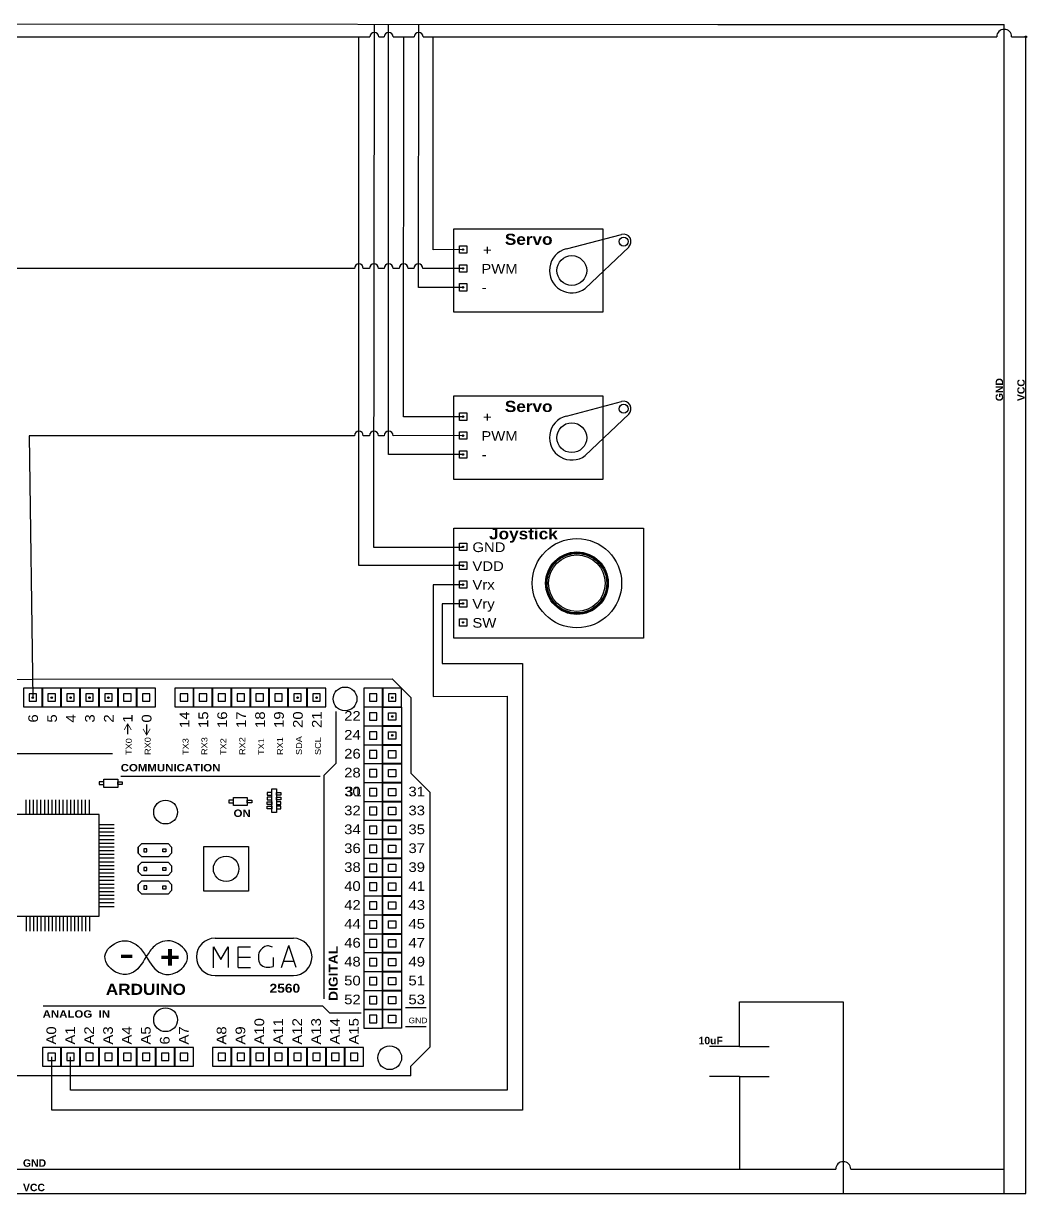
# Model space of a CAD drawing. Header units: millimetres. Extents: x 34 to 252, y 17 to 179.
# Drawn here: x 117.2 to 251.9, y 21.8 to 179 of the extents above; entities that cross this region are included whole.
import ezdxf

# ---------------------------------------------------------------- set-up
doc = ezdxf.new("R2010")
doc.units = ezdxf.units.MM
doc.header["$LTSCALE"] = 10
doc.header["$MEASUREMENT"] = 0
doc.layers.get('0').update_dxf_attribs({"color": 8})
doc.styles.get("Standard").update_dxf_attribs({"font": 'Arial.ttf'})

# ---------------------------------------------------------------- blocks, each defined once
blk = doc.blocks.new('dot')
for radius in [0.1, 0.09, 0.08, 0.07, 0.06, 0.05, 0.04, 0.03, 0.02, 0.01]:
    blk.add_circle((0, 0), radius)
blk = doc.blocks.new('capacitor')
at = {"linetype": 'Continuous', "lineweight": 30}
for p, q in [((213.37, 41.5), (213.37, 47.5)), ((213.37, 41.5), (209.37, 41.5)), ((213.37, 41.5), (214.37, 41.5)), ((213.37, 41.5), (217.37, 41.5)), ((213.37, 37.5), (209.37, 37.5)), ((213.37, 37.5), (212.37, 37.5)), ((213.37, 37.5), (217.37, 37.5)), ((213.37, 37.5), (213.37, 31.5))]:
    blk.add_line(p, q, dxfattribs=at)
blk = doc.blocks.new('MicroServo9G')
at = {"lineweight": 30}
for p, q in [((190.13, 148.69), (197.56, 150.63)), ((192.67, 143.38), (198.51, 148.94))]:
    blk.add_line(p, q, dxfattribs=at)
blk.add_lwpolyline([(175.01, 151.39), (195.01, 151.39), (195.01, 140.17), (175.01, 140.17)], close=True, dxfattribs=at)
at = {"color": 9}
for points in [[(176.76, 149.1), (176.76, 148.1), (175.76, 148.1), (175.76, 149.1)], [(176.76, 146.56), (176.76, 145.56), (175.76, 145.56), (175.76, 146.56)], [(176.76, 144.02), (176.76, 143.02), (175.76, 143.02), (175.76, 144.02)]]:
    blk.add_lwpolyline(points, close=True, dxfattribs=at)
at = {"lineweight": 30}
for centre, radius in [((197.82, 149.67), 0.6), ((190.86, 145.78), 2)]:
    blk.add_circle(centre, radius, dxfattribs=at)
for centre, radius, start, end in [((197.82, 149.67), 1, 313.5767, 105.4728), ((190.86, 145.78), 3, 104.1919, 306.9128)]:
    blk.add_arc(centre, radius, start, end, dxfattribs=at)
for p in [(176.26, 148.6), (176.26, 146.06), (176.26, 143.52)]:
    blk.add_blockref('dot', p)
at = {"width": 1.1}
for s, p in [('+', (178.93, 147.9)), ('PWM', (178.71, 145.36)), ('-', (178.74, 142.86))]:
    blk.add_text(s, height=1.3, dxfattribs=at).set_placement(p)
at = {"insert": (181.87, 150.73), "char_height": 1.5, "attachment_point": 1}
blk.add_mtext_dynamic_manual_height_columns('{\\fArial|b1|i0|c0|p34;\\W1.1;Servo}', width=14.4631, gutter_width=1, heights=[0], dxfattribs=at)

msp = doc.modelspace()

# ---------------------------------------------------------------- linework, layer by layer
for p, q in [((85.17, 178.98), (210.49, 178.83)), ((210.49, 178.83), (248.94, 178.83)), ((248.93, 166.73), (248.94, 178.83)), ((87.71, 177.18), (163.74, 177.18)), ((164.94, 177.18), (165.66, 177.18)), ((166.86, 177.18), (169.7, 177.18)), ((170.9, 177.18), (209.48, 177.18)), ((209.48, 177.18), (247.94, 177.18)), ((249.94, 177.18), (251.83, 177.18)), ((251.83, 166.72), (251.83, 177.18)), ((248.93, 21.76), (248.93, 166.73)), ((251.83, 21.76), (251.83, 166.72)), ((159.23, 79.61), (159.23, 86.52)), ((98.27, 80.87), (129.17, 80.87)), ((157.58, 77.96), (159.23, 79.61)), ((130.29, 77.83), (157.07, 77.83)), ((157.58, 47.94), (157.58, 77.96)), ((117.56, 72.68), (117.56, 74.68)), ((118.06, 72.68), (118.06, 74.68)), ((118.56, 72.68), (118.56, 74.68)), ((119.06, 72.68), (119.06, 74.68)), ((119.56, 72.68), (119.56, 74.68)), ((120.06, 72.68), (120.06, 74.68)), ((120.56, 72.68), (120.56, 74.68)), ((121.06, 72.68), (121.06, 74.68)), ((121.56, 72.68), (121.56, 74.68)), ((122.06, 72.68), (122.06, 74.68)), ((122.56, 72.68), (122.56, 74.68)), ((123.06, 72.68), (123.06, 74.68)), ((123.56, 72.68), (123.56, 74.68)), ((124.06, 72.68), (124.06, 74.68)), ((124.56, 72.68), (124.56, 74.68)), ((125.06, 72.68), (125.06, 74.68)), ((125.56, 72.68), (125.56, 74.68)), ((126.06, 72.68), (126.06, 74.68)), ((127.4, 71.35), (129.4, 71.35)), ((127.4, 70.85), (129.4, 70.85)), ((127.4, 70.35), (129.4, 70.35)), ((127.4, 69.85), (129.4, 69.85)), ((127.4, 69.35), (129.4, 69.35)), ((127.4, 68.85), (129.4, 68.85)), ((127.4, 68.35), (129.4, 68.35)), ((127.4, 67.85), (129.4, 67.85)), ((132.61, 68.31), (133.09, 68.79)), ((133.09, 68.79), (136.63, 68.79)), ((136.63, 68.79), (137.11, 68.31)), ((137.11, 68.31), (137.11, 67.48)), ((127.4, 67.35), (129.4, 67.35)), ((127.4, 66.85), (129.4, 66.85)), ((127.4, 66.35), (129.4, 66.35)), ((133.09, 67), (132.61, 67.48)), ((132.61, 65.8), (133.09, 66.28)), ((136.63, 67), (133.09, 67)), ((133.09, 66.28), (136.63, 66.28)), ((137.11, 67.48), (136.63, 67)), ((136.63, 66.28), (137.11, 65.8)), ((127.4, 65.85), (129.4, 65.85)), ((127.4, 65.35), (129.4, 65.35)), ((127.4, 64.85), (129.4, 64.85)), ((133.09, 64.49), (132.61, 64.97)), ((136.63, 64.49), (133.09, 64.49)), ((137.11, 64.97), (136.63, 64.49)), ((137.11, 65.8), (137.11, 64.97)), ((127.4, 64.35), (129.4, 64.35)), ((127.4, 63.85), (129.4, 63.85)), ((127.4, 63.35), (129.4, 63.35)), ((132.61, 63.29), (133.09, 63.77)), ((133.09, 63.77), (136.63, 63.77)), ((136.63, 63.77), (137.11, 63.29)), ((137.11, 63.29), (137.11, 62.46)), ((127.4, 62.85), (129.4, 62.85)), ((127.4, 62.35), (129.4, 62.35)), ((127.4, 61.85), (129.4, 61.85)), ((127.4, 61.35), (129.4, 61.35)), ((133.09, 61.98), (132.61, 62.46)), ((136.63, 61.98), (133.09, 61.98)), ((137.11, 62.46), (136.63, 61.98)), ((127.4, 60.85), (129.4, 60.85)), ((127.4, 60.35), (129.4, 60.35)), ((117.56, 59.01), (117.56, 57.01)), ((118.06, 59.01), (118.06, 57.01)), ((118.56, 59.01), (118.56, 57.01)), ((119.06, 59.01), (119.06, 57.01)), ((119.56, 59.01), (119.56, 57.01)), ((120.06, 59.01), (120.06, 57.01)), ((120.56, 59.01), (120.56, 57.01)), ((121.06, 59.01), (121.06, 57.01)), ((121.56, 59.01), (121.56, 57.01)), ((122.06, 59.01), (122.06, 57.01)), ((122.56, 59.01), (122.56, 57.01)), ((123.06, 59.01), (123.06, 57.01)), ((123.56, 59.01), (123.56, 57.01)), ((124.06, 59.01), (124.06, 57.01)), ((124.56, 59.01), (124.56, 57.01)), ((125.06, 59.01), (125.06, 57.01)), ((125.56, 59.01), (125.56, 57.01)), ((126.06, 59.01), (126.06, 57.01)), ((142.94, 56.06), (153.47, 56.06)), ((151.89, 52.12), (152.87, 55.08)), ((153.85, 52.12), (152.87, 55.08)), ((142.73, 52.08), (142.73, 54.9)), ((142.73, 54.9), (143.71, 53.2)), ((143.71, 53.2), (144.69, 54.9)), ((144.69, 54.9), (144.69, 52.12)), ((146.03, 52.12), (146.03, 54.9)), ((146.03, 54.9), (147.69, 54.9)), ((146.03, 53.51), (147.69, 53.51)), ((150.76, 53.46), (150.76, 52.25)), ((146.03, 52.12), (147.69, 52.12)), ((152.18, 52.99), (153.56, 52.99)), ((142.94, 51.06), (153.47, 51.06)), ((119.84, 46.99), (157.37, 46.99)), ((157.37, 46.99), (158.31, 46.05)), ((158.31, 46.05), (162.59, 46.05)), ((168.54, 46.77), (171.28, 46.77)), ((168.54, 44.23), (171.28, 44.23)), ((110.87, 25.04), (210.47, 25.04)), ((210.47, 25.04), (226.32, 25.04)), ((228.32, 25.04), (248.93, 25.04)), ((108.33, 21.76), (213.37, 21.76)), ((213.37, 21.76), (251.83, 21.76))]:
    msp.add_line(p, q)
at = {"lineweight": 30}
for p, q in [((164.26, 108.56), (164.34, 178.89)), ((166.26, 121.05), (166.26, 178.89)), ((170.26, 143.52), (170.3, 178.88)), ((162.26, 106.14), (162.26, 177.19)), ((168.26, 126.14), (168.32, 177.18)), ((172.26, 148.58), (172.26, 177.18)), ((176.3, 148.6), (172.26, 148.58)), ((161.66, 146.06), (116.24, 146.06)), ((163.7, 146.06), (162.86, 146.06)), ((165.66, 146.06), (164.9, 146.06)), ((167.68, 146.06), (166.86, 146.06)), ((169.66, 146.06), (168.88, 146.06)), ((176.26, 146.06), (170.86, 146.06)), ((176.26, 143.52), (170.26, 143.52)), ((176.26, 126.14), (168.26, 126.14)), ((117.96, 123.59), (118.46, 88.3)), ((161.66, 123.59), (117.96, 123.59)), ((163.68, 123.59), (162.86, 123.59)), ((165.66, 123.59), (164.88, 123.59)), ((176.29, 123.6), (166.86, 123.59)), ((176.26, 121.05), (166.26, 121.05)), ((176.26, 108.56), (164.26, 108.56)), ((176.26, 106.14), (162.26, 106.14)), ((176.26, 103.56), (172.26, 103.56)), ((172.26, 103.56), (172.26, 88.56)), ((176.26, 100.98), (173.45, 100.98)), ((173.45, 100.98), (173.45, 92.98)), ((173.45, 92.98), (184.26, 92.98)), ((184.26, 92.98), (184.26, 32.98)), ((172.26, 88.56), (182.2, 88.61)), ((182.2, 88.61), (182.2, 35.66)), ((213.37, 47.5), (227.32, 47.5)), ((227.32, 47.5), (227.32, 21.76)), ((121, 32.98), (121, 40.14)), ((123.54, 35.66), (123.54, 40.14)), ((182.2, 35.66), (123.54, 35.66)), ((184.26, 32.98), (121, 32.98)), ((213.37, 31.5), (213.37, 25.04))]:
    msp.add_line(p, q, dxfattribs=at)
msp.add_lwpolyline([(175.01, 111.16), (200.48, 111.16), (200.48, 96.38), (175.01, 96.38)], close=True, dxfattribs=at)
at = {"color": 9}
for points in [[(175.01, 108.66), (175.01, 111.16), (177.51, 111.16)], [(175.01, 106.12), (175.01, 108.62)], [(175.01, 103.58), (175.01, 106.08)], [(175.01, 101.04), (175.01, 103.54)], [(175.01, 98.5), (175.01, 101)], [(175.01, 96.38), (175.01, 98.46)]]:
    msp.add_lwpolyline(points, dxfattribs=at)
for points in [[(176.76, 109.16), (176.76, 108.16), (175.76, 108.16), (175.76, 109.16)], [(176.76, 106.62), (176.76, 105.62), (175.76, 105.62), (175.76, 106.62)], [(176.76, 104.08), (176.76, 103.08), (175.76, 103.08), (175.76, 104.08)], [(176.76, 101.54), (176.76, 100.54), (175.76, 100.54), (175.76, 101.54)], [(176.76, 99), (176.76, 98), (175.76, 98), (175.76, 99)], [(117.21, 87.15), (119.71, 87.15), (119.71, 89.65), (117.21, 89.65)], [(119.75, 87.15), (122.25, 87.15), (122.25, 89.65), (119.75, 89.65)], [(122.29, 87.15), (124.79, 87.15), (124.79, 89.65), (122.29, 89.65)], [(124.83, 87.15), (127.33, 87.15), (127.33, 89.65), (124.83, 89.65)], [(127.37, 87.15), (129.87, 87.15), (129.87, 89.65), (127.37, 89.65)], [(129.91, 87.15), (132.41, 87.15), (132.41, 89.65), (129.91, 89.65)], [(132.45, 87.15), (134.95, 87.15), (134.95, 89.65), (132.45, 89.65)], [(137.53, 87.15), (140.03, 87.15), (140.03, 89.65), (137.53, 89.65)], [(140.07, 87.15), (142.57, 87.15), (142.57, 89.65), (140.07, 89.65)], [(142.61, 87.15), (145.11, 87.15), (145.11, 89.65), (142.61, 89.65)], [(145.15, 87.15), (147.65, 87.15), (147.65, 89.65), (145.15, 89.65)], [(147.69, 87.15), (150.19, 87.15), (150.19, 89.65), (147.69, 89.65)], [(150.23, 87.15), (152.73, 87.15), (152.73, 89.65), (150.23, 89.65)], [(152.77, 87.15), (155.27, 87.15), (155.27, 89.65), (152.77, 89.65)], [(155.31, 87.15), (157.81, 87.15), (157.81, 89.65), (155.31, 89.65)], [(162.93, 87.15), (165.43, 87.15), (165.43, 89.65), (162.93, 89.65)], [(165.47, 87.15), (167.97, 87.15), (167.97, 89.65), (165.47, 89.65)], [(117.96, 87.9), (118.96, 87.9), (118.96, 88.9), (117.96, 88.9)], [(120.5, 87.9), (121.5, 87.9), (121.5, 88.9), (120.5, 88.9)], [(123.04, 87.9), (124.04, 87.9), (124.04, 88.9), (123.04, 88.9)], [(125.58, 87.9), (126.58, 87.9), (126.58, 88.9), (125.58, 88.9)], [(128.12, 87.9), (129.12, 87.9), (129.12, 88.9), (128.12, 88.9)], [(130.66, 87.9), (131.66, 87.9), (131.66, 88.9), (130.66, 88.9)], [(133.2, 87.9), (134.2, 87.9), (134.2, 88.9), (133.2, 88.9)], [(138.28, 87.9), (139.28, 87.9), (139.28, 88.9), (138.28, 88.9)], [(140.82, 87.9), (141.82, 87.9), (141.82, 88.9), (140.82, 88.9)], [(143.36, 87.9), (144.36, 87.9), (144.36, 88.9), (143.36, 88.9)], [(145.9, 87.9), (146.9, 87.9), (146.9, 88.9), (145.9, 88.9)], [(148.44, 87.9), (149.44, 87.9), (149.44, 88.9), (148.44, 88.9)], [(150.98, 87.9), (151.98, 87.9), (151.98, 88.9), (150.98, 88.9)], [(153.52, 87.9), (154.52, 87.9), (154.52, 88.9), (153.52, 88.9)], [(156.06, 87.9), (157.06, 87.9), (157.06, 88.9), (156.06, 88.9)], [(163.68, 87.9), (164.68, 87.9), (164.68, 88.9), (163.68, 88.9)], [(166.22, 87.9), (167.22, 87.9), (167.22, 88.9), (166.22, 88.9)], [(162.93, 84.61), (165.43, 84.61), (165.43, 87.11), (162.93, 87.11)], [(165.47, 84.61), (165.47, 87.11), (167.97, 87.11), (167.97, 84.61)], [(163.68, 85.36), (164.68, 85.36), (164.68, 86.36), (163.68, 86.36)], [(166.22, 85.36), (166.22, 86.36), (167.22, 86.36), (167.22, 85.36)], [(162.93, 82.07), (165.43, 82.07), (165.43, 84.57), (162.93, 84.57)], [(163.68, 82.82), (164.68, 82.82), (164.68, 83.82), (163.68, 83.82)], [(165.47, 82.07), (165.47, 84.57), (167.97, 84.57), (167.97, 82.07)], [(166.22, 82.82), (166.22, 83.82), (167.22, 83.82), (167.22, 82.82)], [(162.93, 79.53), (165.43, 79.53), (165.43, 82.03), (162.93, 82.03)], [(165.47, 79.53), (165.47, 82.03), (167.97, 82.03), (167.97, 79.53)], [(163.68, 80.28), (164.68, 80.28), (164.68, 81.28), (163.68, 81.28)], [(166.22, 80.28), (166.22, 81.28), (167.22, 81.28), (167.22, 80.28)], [(162.93, 76.99), (165.43, 76.99), (165.43, 79.49), (162.93, 79.49)], [(163.68, 77.74), (164.68, 77.74), (164.68, 78.74), (163.68, 78.74)], [(165.47, 76.99), (165.47, 79.49), (167.97, 79.49), (167.97, 76.99)], [(166.22, 77.74), (166.22, 78.74), (167.22, 78.74), (167.22, 77.74)], [(162.93, 74.45), (165.43, 74.45), (165.43, 76.95), (162.93, 76.95)], [(163.68, 75.2), (164.68, 75.2), (164.68, 76.2), (163.68, 76.2)], [(165.47, 74.45), (165.47, 76.95), (167.97, 76.95), (167.97, 74.45)], [(166.22, 75.2), (166.22, 76.2), (167.22, 76.2), (167.22, 75.2)], [(162.93, 71.91), (165.43, 71.91), (165.43, 74.41), (162.93, 74.41)], [(165.47, 71.91), (165.47, 74.41), (167.97, 74.41), (167.97, 71.91)], [(163.68, 72.66), (164.68, 72.66), (164.68, 73.66), (163.68, 73.66)], [(166.22, 72.66), (166.22, 73.66), (167.22, 73.66), (167.22, 72.66)], [(162.93, 69.37), (165.43, 69.37), (165.43, 71.87), (162.93, 71.87)], [(163.68, 70.12), (164.68, 70.12), (164.68, 71.12), (163.68, 71.12)], [(165.47, 69.37), (165.47, 71.87), (167.97, 71.87), (167.97, 69.37)], [(166.22, 70.12), (166.22, 71.12), (167.22, 71.12), (167.22, 70.12)], [(162.93, 66.83), (165.43, 66.83), (165.43, 69.33), (162.93, 69.33)], [(165.47, 66.83), (165.47, 69.33), (167.97, 69.33), (167.97, 66.83)], [(163.68, 67.58), (164.68, 67.58), (164.68, 68.58), (163.68, 68.58)], [(166.22, 67.58), (166.22, 68.58), (167.22, 68.58), (167.22, 67.58)], [(162.93, 64.29), (165.43, 64.29), (165.43, 66.79), (162.93, 66.79)], [(165.47, 64.29), (165.47, 66.79), (167.97, 66.79), (167.97, 64.29)], [(163.68, 65.04), (164.68, 65.04), (164.68, 66.04), (163.68, 66.04)], [(166.22, 65.04), (166.22, 66.04), (167.22, 66.04), (167.22, 65.04)], [(162.93, 61.75), (165.43, 61.75), (165.43, 64.25), (162.93, 64.25)], [(163.68, 62.5), (164.68, 62.5), (164.68, 63.5), (163.68, 63.5)], [(165.47, 61.75), (165.47, 64.25), (167.97, 64.25), (167.97, 61.75)], [(166.22, 62.5), (166.22, 63.5), (167.22, 63.5), (167.22, 62.5)], [(162.93, 59.21), (165.43, 59.21), (165.43, 61.71), (162.93, 61.71)], [(165.47, 59.21), (165.47, 61.71), (167.97, 61.71), (167.97, 59.21)], [(163.68, 59.96), (164.68, 59.96), (164.68, 60.96), (163.68, 60.96)], [(166.22, 59.96), (166.22, 60.96), (167.22, 60.96), (167.22, 59.96)], [(162.93, 56.67), (165.43, 56.67), (165.43, 59.17), (162.93, 59.17)], [(163.68, 57.42), (164.68, 57.42), (164.68, 58.42), (163.68, 58.42)], [(165.47, 56.67), (165.47, 59.17), (167.97, 59.17), (167.97, 56.67)], [(166.22, 57.42), (166.22, 58.42), (167.22, 58.42), (167.22, 57.42)], [(162.93, 54.13), (165.43, 54.13), (165.43, 56.63), (162.93, 56.63)], [(165.47, 54.13), (165.47, 56.63), (167.97, 56.63), (167.97, 54.13)], [(163.68, 54.88), (164.68, 54.88), (164.68, 55.88), (163.68, 55.88)], [(166.22, 54.88), (166.22, 55.88), (167.22, 55.88), (167.22, 54.88)], [(162.93, 51.59), (165.43, 51.59), (165.43, 54.09), (162.93, 54.09)], [(165.47, 51.59), (165.47, 54.09), (167.97, 54.09), (167.97, 51.59)], [(163.68, 52.34), (164.68, 52.34), (164.68, 53.34), (163.68, 53.34)], [(166.22, 52.34), (166.22, 53.34), (167.22, 53.34), (167.22, 52.34)], [(162.93, 49.05), (165.43, 49.05), (165.43, 51.55), (162.93, 51.55)], [(163.68, 49.8), (164.68, 49.8), (164.68, 50.8), (163.68, 50.8)], [(165.47, 49.05), (165.47, 51.55), (167.97, 51.55), (167.97, 49.05)], [(166.22, 49.8), (166.22, 50.8), (167.22, 50.8), (167.22, 49.8)], [(162.93, 46.51), (165.43, 46.51), (165.43, 49.01), (162.93, 49.01)], [(165.47, 46.51), (165.47, 49.01), (167.97, 49.01), (167.97, 46.51)], [(163.68, 47.26), (164.68, 47.26), (164.68, 48.26), (163.68, 48.26)], [(166.22, 47.26), (166.22, 48.26), (167.22, 48.26), (167.22, 47.26)], [(162.93, 43.97), (165.43, 43.97), (165.43, 46.47), (162.93, 46.47)], [(163.68, 44.72), (164.68, 44.72), (164.68, 45.72), (163.68, 45.72)], [(165.47, 43.97), (165.47, 46.47), (167.97, 46.47), (167.97, 43.97)], [(166.22, 44.72), (166.22, 45.72), (167.22, 45.72), (167.22, 44.72)], [(119.75, 38.89), (122.25, 38.89), (122.25, 41.39), (119.75, 41.39)], [(122.29, 38.89), (124.79, 38.89), (124.79, 41.39), (122.29, 41.39)], [(124.83, 38.89), (127.33, 38.89), (127.33, 41.39), (124.83, 41.39)], [(127.37, 38.89), (129.87, 38.89), (129.87, 41.39), (127.37, 41.39)], [(129.91, 38.89), (132.41, 38.89), (132.41, 41.39), (129.91, 41.39)], [(132.45, 38.89), (134.95, 38.89), (134.95, 41.39), (132.45, 41.39)], [(134.99, 38.89), (137.49, 38.89), (137.49, 41.39), (134.99, 41.39)], [(137.53, 38.89), (140.03, 38.89), (140.03, 41.39), (137.53, 41.39)], [(142.61, 38.89), (145.11, 38.89), (145.11, 41.39), (142.61, 41.39)], [(145.15, 38.89), (147.65, 38.89), (147.65, 41.39), (145.15, 41.39)], [(147.69, 38.89), (150.19, 38.89), (150.19, 41.39), (147.69, 41.39)], [(150.23, 38.89), (152.73, 38.89), (152.73, 41.39), (150.23, 41.39)], [(152.77, 38.89), (155.27, 38.89), (155.27, 41.39), (152.77, 41.39)], [(155.31, 38.89), (157.81, 38.89), (157.81, 41.39), (155.31, 41.39)], [(157.85, 38.89), (160.35, 38.89), (160.35, 41.39), (157.85, 41.39)], [(160.39, 38.89), (162.89, 38.89), (162.89, 41.39), (160.39, 41.39)], [(120.5, 39.64), (121.5, 39.64), (121.5, 40.64), (120.5, 40.64)], [(123.04, 39.64), (124.04, 39.64), (124.04, 40.64), (123.04, 40.64)], [(125.58, 39.64), (126.58, 39.64), (126.58, 40.64), (125.58, 40.64)], [(128.12, 39.64), (129.12, 39.64), (129.12, 40.64), (128.12, 40.64)], [(130.66, 39.64), (131.66, 39.64), (131.66, 40.64), (130.66, 40.64)], [(133.2, 39.64), (134.2, 39.64), (134.2, 40.64), (133.2, 40.64)], [(135.74, 39.64), (136.74, 39.64), (136.74, 40.64), (135.74, 40.64)], [(138.28, 39.64), (139.28, 39.64), (139.28, 40.64), (138.28, 40.64)], [(143.36, 39.64), (144.36, 39.64), (144.36, 40.64), (143.36, 40.64)], [(145.9, 39.64), (146.9, 39.64), (146.9, 40.64), (145.9, 40.64)], [(148.44, 39.64), (149.44, 39.64), (149.44, 40.64), (148.44, 40.64)], [(150.98, 39.64), (151.98, 39.64), (151.98, 40.64), (150.98, 40.64)], [(153.52, 39.64), (154.52, 39.64), (154.52, 40.64), (153.52, 40.64)], [(156.06, 39.64), (157.06, 39.64), (157.06, 40.64), (156.06, 40.64)], [(158.6, 39.64), (159.6, 39.64), (159.6, 40.64), (158.6, 40.64)], [(161.14, 39.64), (162.14, 39.64), (162.14, 40.64), (161.14, 40.64)]]:
    msp.add_lwpolyline(points, close=True, dxfattribs=at)
at = {"color": 1}
for points in [[(70.2, 81.41), (70.2, 90.82), (70.2, 90.82), (166.72, 90.94), (166.72, 90.94), (169.26, 88.4), (169.26, 88.4), (169.26, 78.24), (169.26, 78.24), (171.8, 75.7), (171.8, 75.7), (171.8, 41.41)], [(169.26, 37.6), (169.26, 38.87), (171.8, 41.41)], [(169.26, 37.6), (169.26, 37.6), (70.2, 37.6)]]:
    msp.add_lwpolyline(points, dxfattribs=at)
at = {"const_width": 0.1}
for points in [[(131.16, 83.45), (131.16, 84.8), (130.73, 84.05)], [(131.26, 83.45), (131.26, 84.8), (131.7, 84.05)], [(133.7, 84.8), (133.7, 83.45), (133.27, 84.21)], [(133.8, 84.8), (133.8, 83.45), (134.24, 84.21)]]:
    msp.add_lwpolyline(points, dxfattribs=at)
for points in [[(128, 77.07), (127.39, 77.07), (127.39, 76.71), (128, 76.71)], [(128, 77.43), (129.87, 77.43), (129.87, 76.34), (128, 76.34)], [(129.87, 77.07), (130.49, 77.07), (130.49, 76.71), (129.87, 76.71)], [(150.56, 75.63), (149.94, 75.63), (149.94, 75.28), (150.56, 75.28)], [(150.56, 76.12), (151.19, 76.12), (151.19, 72.95), (150.56, 72.95)], [(151.19, 75.63), (151.8, 75.63), (151.8, 75.28), (151.19, 75.28)], [(145.41, 74.6), (144.79, 74.6), (144.79, 74.24), (145.41, 74.24)], [(145.41, 74.96), (147.28, 74.96), (147.28, 73.88), (145.41, 73.88)], [(147.28, 74.6), (147.9, 74.6), (147.9, 74.24), (147.28, 74.24)], [(150.56, 75.02), (149.94, 75.02), (149.94, 74.66), (150.56, 74.66)], [(150.56, 74.05), (149.94, 74.05), (149.94, 74.4), (150.56, 74.4)], [(151.19, 75.02), (151.8, 75.02), (151.8, 74.66), (151.19, 74.66)], [(151.19, 74.05), (151.8, 74.05), (151.8, 74.4), (151.19, 74.4)], [(113.73, 59.01), (127.4, 59.01), (127.4, 72.68), (113.73, 72.68)], [(150.56, 73.44), (149.94, 73.44), (149.94, 73.79), (150.56, 73.79)], [(151.19, 73.44), (151.8, 73.44), (151.8, 73.79), (151.19, 73.79)], [(132.61, 67.48), (132.61, 67.48), (132.61, 68.31), (132.61, 68.31)], [(133.38, 67.69), (133.8, 67.69), (133.8, 68.1), (133.38, 68.1)], [(136.33, 67.69), (135.92, 67.69), (135.92, 68.1), (136.33, 68.1)], [(141.43, 68.39), (147.43, 68.39), (147.43, 62.39), (141.43, 62.39)], [(132.61, 64.97), (132.61, 64.97), (132.61, 65.8), (132.61, 65.8)], [(133.38, 65.18), (133.8, 65.18), (133.8, 65.59), (133.38, 65.59)], [(136.33, 65.18), (135.92, 65.18), (135.92, 65.59), (136.33, 65.59)], [(132.61, 62.46), (132.61, 62.46), (132.61, 63.29), (132.61, 63.29)], [(133.38, 62.67), (133.8, 62.67), (133.8, 63.09), (133.38, 63.09)], [(136.33, 62.67), (135.92, 62.67), (135.92, 63.09), (136.33, 63.09)]]:
    msp.add_lwpolyline(points, close=True)
at = {"lineweight": 30}
for radius in [6, 4.2, 4.1, 4, 3.8]:
    msp.add_circle((191.55, 103.77), radius, dxfattribs=at)
at = {"color": 1}
for centre in [(160.4, 88.22), (136.3, 73.02), (136.3, 45.12), (166.4, 40.02)]:
    msp.add_circle(centre, 1.6, dxfattribs=at)
msp.add_circle((144.43, 65.39), 1.71)
at = {"lineweight": 30}
for centre in [(164.34, 177.18), (166.26, 177.18), (170.3, 177.18), (162.26, 146.06), (164.3, 146.06), (166.26, 146.06), (168.28, 146.06), (170.26, 146.06), (162.26, 123.59), (164.28, 123.59), (166.26, 123.59)]:
    msp.add_arc(centre, 0.6, 0, 180, dxfattribs=at)
for centre, radius, start, end in [((248.94, 177.18), 1, 0, 180), ((142.94, 53.56), 2.5, 90, 270), ((153.47, 53.56), 2.5, 270, 90), ((227.32, 25.04), 1, 0, 180)]:
    msp.add_arc(centre, radius, start, end)
for points in [[(133.7, 53.6), (132.6, 55.01), (131.54, 55.62), (130.13, 55.62), (128.15, 53.64), (129.96, 51.36), (131.67, 51.36), (133.7, 53.6)], [(133.7, 53.6), (134.8, 55.01), (135.87, 55.62), (137.27, 55.62), (139.25, 53.64), (137.45, 51.36), (135.73, 51.36), (133.7, 53.6)], [(150.67, 54.88), (150.13, 55.03), (149.5, 54.86), (148.93, 54.28), (148.77, 53.41), (149, 52.6), (149.83, 52.18), (150.76, 52.25)]]:
    msp.add_spline(points, degree=3)

# ---------------------------------------------------------------- block references
for name, p in [('dot', (251.85, 177.18)), ('dot', (176.26, 108.66)), ('dot', (176.26, 106.12)), ('dot', (176.26, 103.58)), ('dot', (176.26, 101.04)), ('dot', (176.26, 98.5)), ('dot', (118.46, 88.4)), ('dot', (121, 88.4)), ('dot', (123.54, 88.4)), ('dot', (126.08, 88.4)), ('dot', (128.62, 88.4)), ('dot', (154.04, 88.4)), ('dot', (156.58, 88.4)), ('dot', (166.74, 88.4)), ('dot', (166.74, 85.86)), ('dot', (166.74, 83.32)), ('capacitor', (0, 0))]:
    msp.add_blockref(name, p)
for p in [(0, 0), (0, -22.46)]:
    msp.add_blockref('MicroServo9G', p, dxfattribs=at)

# ---------------------------------------------------------------- texts
at = {"width": 1.1}
for s, height, p in [('GND', 1.3, (177.51, 107.95)), ('VDD', 1.3, (177.51, 105.41)), ('Vrx', 1.3, (177.51, 102.91)), ('Vry', 1.3, (177.51, 100.33)), ('SW', 1.3, (177.51, 97.79)), ('22', 1.3, (160.29, 85.29)), ('24', 1.3, (160.29, 82.75)), ('26', 1.3, (160.29, 80.21)), ('28', 1.3, (160.29, 77.67)), ('30', 1.3, (160.29, 75.13)), ('31', 1.3, (168.92, 75.13)), ('32', 1.3, (160.29, 72.59)), ('33', 1.3, (168.92, 72.59)), ('34', 1.3, (160.29, 70.05)), ('35', 1.3, (168.92, 70.05)), ('36', 1.3, (160.29, 67.51)), ('37', 1.3, (168.92, 67.51)), ('38', 1.3, (160.29, 64.97)), ('39', 1.3, (168.92, 64.97)), ('40', 1.3, (160.29, 62.43)), ('41', 1.3, (168.92, 62.43)), ('42', 1.3, (160.29, 59.89)), ('43', 1.3, (168.92, 59.89)), ('44', 1.3, (160.29, 57.35)), ('45', 1.3, (168.92, 57.35)), ('46', 1.3, (160.29, 54.81)), ('47', 1.3, (168.92, 54.81)), ('48', 1.3, (160.29, 52.27)), ('49', 1.3, (168.92, 52.27)), ('50', 1.3, (160.29, 49.73)), ('51', 1.3, (168.92, 49.73)), ('52', 1.3, (160.29, 47.19)), ('53', 1.3, (168.92, 47.19)), ('GND', 0.75, (168.92, 44.65))]:
    msp.add_text(s, height=height, dxfattribs=at).set_placement(p)
for s, height, p in [('14', 1.3, (139.48, 84.32)), ('6', 1.3, (119.16, 85.04)), ('5', 1.3, (121.7, 85.04)), ('4', 1.3, (124.24, 85.04)), ('3', 1.3, (126.78, 85.04)), ('2', 1.3, (129.32, 85.04)), ('1', 1.3, (131.86, 85.04)), ('0', 1.3, (134.4, 85.04)), ('15', 1.3, (142.02, 84.32)), ('16', 1.3, (144.56, 84.32)), ('17', 1.3, (147.1, 84.32)), ('18', 1.3, (149.64, 84.32)), ('19', 1.3, (152.18, 84.32)), ('20', 1.3, (154.72, 84.32)), ('21', 1.3, (157.26, 84.32)), ('TX0', 0.8, (131.76, 80.69)), ('RX0', 0.8, (134.3, 80.69)), ('TX3', 0.8, (139.38, 80.69)), ('RX3', 0.8, (141.92, 80.69)), ('TX2', 0.8, (144.46, 80.69)), ('RX2', 0.8, (147, 80.69)), ('TX1', 0.8, (149.54, 80.69)), ('RX1', 0.8, (152.08, 80.69)), ('SDA', 0.8, (154.62, 80.69)), ('SCL', 0.8, (157.16, 80.69)), ('A0', 1.3, (121.6, 41.78)), ('A1', 1.3, (124.14, 41.78)), ('A2', 1.3, (126.68, 41.78)), ('A3', 1.3, (129.22, 41.78)), ('A4', 1.3, (131.76, 41.78)), ('A5', 1.3, (134.3, 41.78)), ('A7', 1.3, (139.38, 41.78)), ('A8', 1.3, (144.46, 41.78)), ('A9', 1.3, (147, 41.78)), ('A10', 1.3, (149.54, 41.78)), ('A11', 1.3, (152.08, 41.78)), ('A12', 1.3, (154.62, 41.78)), ('A13', 1.3, (157.16, 41.78)), ('A14', 1.3, (159.7, 41.78)), ('A15', 1.3, (162.24, 41.78)), ('6', 1.3, (136.84, 41.78))]:
    msp.add_text(s, height=height, rotation=90, dxfattribs=at).set_placement(p)
at = {"attachment_point": 1, "rotation": 90}
for s, width, insert, char_height in [('{\\fArial|b1|i0|c0|p34;GND}', 3.2571, (247.79, 128.22), 1), ('{\\fArial|b1|i0|c0|p34;VCC}', 3.5417, (250.7, 128.24), 1), ('{\\fArial|b1|i0|c0|p34;\\W1.1;DIGITAL}', 9.5124, (158.22, 47.66), 1.2)]:
    msp.add_mtext_dynamic_manual_height_columns(s, width=width, gutter_width=1, heights=[0], dxfattribs=dict(at, insert=insert, char_height=char_height))
at = {"attachment_point": 1}
for s, width, insert, char_height in [('{\\fArial|b1|i0|c0|p34;\\W1.1;Joystick}', 14.4631, (179.75, 111.16), 1.5), ('{\\fArial|b1|i0|c0|p34;\\W1.1;COMMUNICATION}', 9.5124, (130.27, 79.48), 1), ('{\\W1.1;31}', 9.5124, (160.42, 76.43), 1.3), ('{\\fArial|b1|i0|c0|p34;\\W1.1;ON}', 9.5124, (145.43, 73.36), 1), ('{\\W1.1;-}', 9.5124, (130.05, 56.09), 4), ('{\\fArial|b1|i0|c0|p34;\\W1.1;+}', 9.5124, (135.55, 55.05), 3), ('{\\fArial|b1|i0|c0|p34;\\W1.1;ARDUINO}', 9.5124, (128.27, 49.95), 1.5), ('{\\fArial|b1|i0|c0|p34;\\W1.1;2560}', 9.5124, (150.27, 49.95), 1.2), ('{\\fArial|b1|i0|c0|p34;\\W1.1;ANALOG  IN}', 9.5124, (119.79, 46.39), 1), ('{\\fArial|b1|i0|c0|p34;10uF}', 5.4189, (207.89, 42.82), 1), ('{\\fArial|b1|i0|c0|p34;GND}', 5.4189, (117.15, 26.36), 1), ('{\\fArial|b1|i0|c0|p34;VCC}', 5.4189, (117.15, 23.08), 1)]:
    msp.add_mtext_dynamic_manual_height_columns(s, width=width, gutter_width=1, heights=[0], dxfattribs=dict(at, insert=insert, char_height=char_height))

doc.saveas('drawing.dxf')
